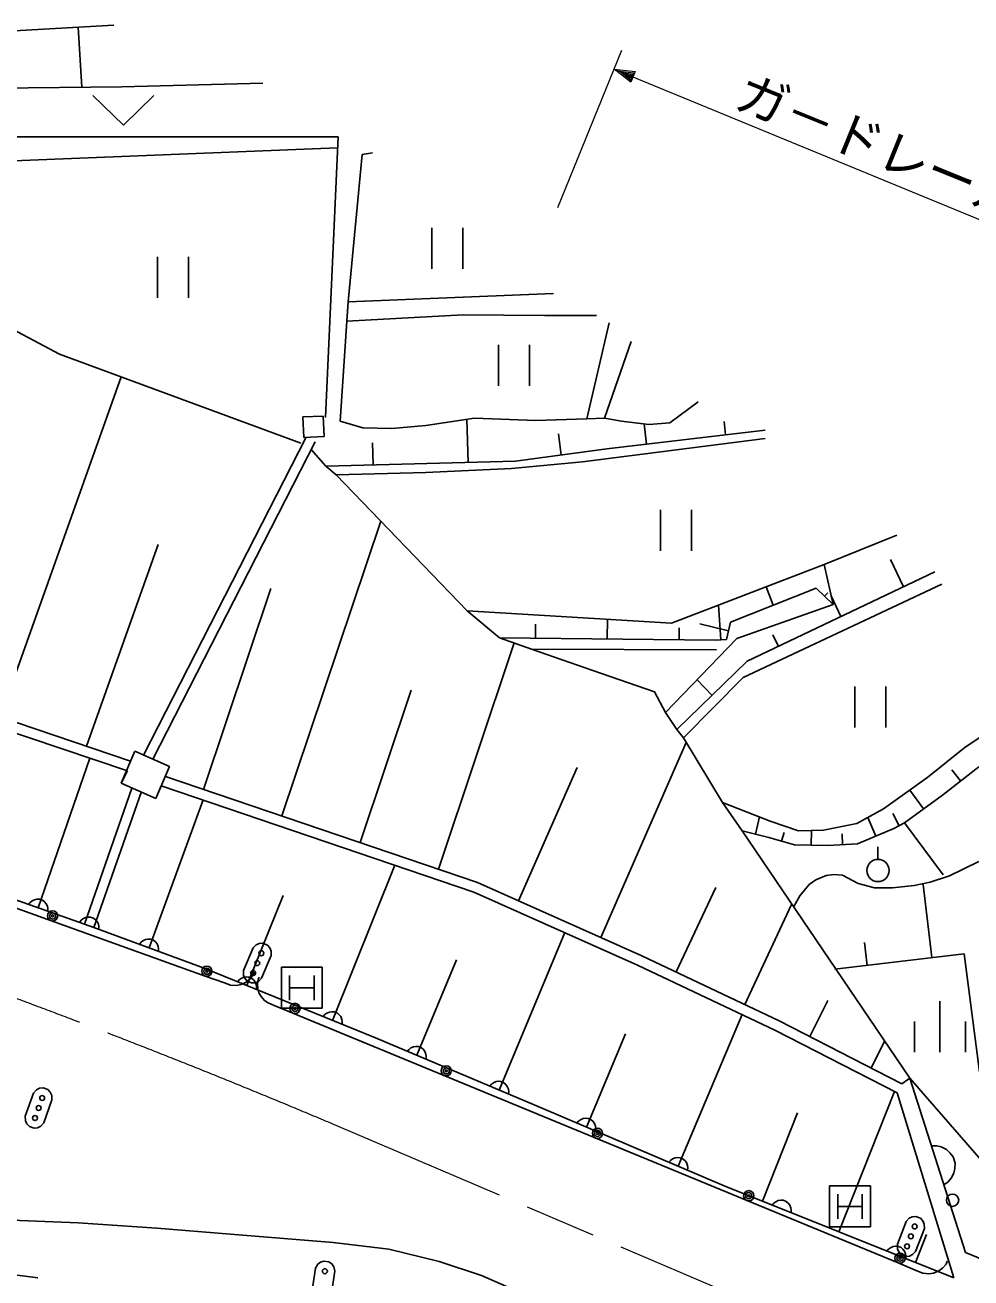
# Model space of a CAD drawing. Units: millimetres, scale not verified. Extents: x 40000 to 680000, y 20000 to 380000.
# Drawn here: x 411743 to 458179, y 274672 to 336150 of the extents above; entities that cross this region are included whole.
import ezdxf
from ezdxf.enums import TextEntityAlignment as Align

# ---------------------------------------------------------------- set-up
doc = ezdxf.new("R2010")
doc.units = ezdxf.units.MM
doc.header["$LTSCALE"] = 1000
doc.linetypes.add('CHAIN', pattern=[18.5, 12, -1.5, 3.5, -1.5])
for name, color, linetype, lineweight in [('S-BGD', 7, 'Continuous', 25), ('S-BMK', 2, 'CHAIN', 13), ('S-STR-HTXT', 7, 'Continuous', 13)]:
    doc.layers.add(name, color=color, linetype=linetype, lineweight=lineweight)
doc.styles.add('ＭＳ ゴシック', font='')
doc.styles.get('ＭＳ ゴシック').set_extended_font_data('MS Gothic')

msp = doc.modelspace()

# ---------------------------------------------------------------- linework, layer by layer
at = {"layer": 'S-BGD'}
for p, q in [((409142, 335753), (416096, 336150)), ((414357, 336051), (414524, 333099)), ((416490, 333120), (423415, 333301)), ((416490, 333120), (406562, 333012)), ((415073, 332691), (416573, 331242)), ((416573, 331242), (418073, 332691)), ((408183, 330667), (415602, 330667)), ((415602, 330667), (423451, 330667)), ((423451, 330667), (427107, 330667)), ((427107, 330667), (426498, 316889)), ((427083, 330124), (408398, 329369)), ((427612, 322575), (428286, 329801)), ((428286, 329801), (428802, 329880)), ((431714, 326196), (431714, 324183)), ((433234, 324183), (433234, 326196)), ((418245, 324784), (418245, 322771)), ((419765, 322771), (419765, 324784)), ((408194, 322777), (413432, 320008)), ((427612, 322575), (437687, 322974)), ((427533, 321617), (427612, 322575)), ((427215, 316707), (427533, 321617)), ((427533, 321617), (433245, 321936)), ((433245, 321936), (437251, 321896)), ((437251, 321896), (439790, 321896)), ((439314, 316827), (440424, 321537)), ((434988, 320454), (434988, 318441)), ((436508, 318441), (436508, 320454)), ((440186, 316866), (441495, 320619)), ((413432, 320008), (425285, 315641)), ((410523, 302195), (416469, 318889)), ((443399, 316627), (444788, 317665)), ((426383, 316965), (425385, 316923)), ((425385, 316923), (425427, 315917)), ((426425, 315959), (426383, 316965)), ((427215, 316707), (428326, 316387)), ((431420, 316507), (433800, 316866)), ((433492, 314691), (433439, 316812)), ((433800, 316866), (436815, 316747)), ((436815, 316747), (439314, 316827)), ((439314, 316827), (440186, 316866)), ((440186, 316866), (441019, 316707)), ((441019, 316707), (442368, 316547)), ((442368, 316547), (443399, 316627)), ((446136, 316038), (446059, 316704)), ((428326, 316387), (429754, 316347)), ((429754, 316347), (431420, 316507)), ((438064, 315050), (437927, 316088)), ((448080, 316268), (440305, 315349)), ((442249, 315579), (442133, 316575)), ((425541, 315922), (417560, 300328)), ((425985, 315692), (418004, 300098)), ((425427, 315917), (426425, 315959)), ((428832, 314571), (428804, 315653)), ((439115, 314711), (448080, 315868)), ((425796, 315322), (426501, 314511)), ((440305, 315349), (435823, 314751)), ((435823, 314751), (426501, 314511)), ((426501, 314511), (427017, 314072)), ((427017, 314072), (431420, 314192)), ((431420, 314192), (435625, 314391)), ((435625, 314391), (439115, 314711)), ((427017, 314072), (433443, 307405)), ((442938, 312358), (442938, 310345)), ((444458, 310345), (444458, 312358)), ((424350, 297341), (429205, 311802)), ((450976, 309681), (454534, 311118)), ((414760, 300762), (418286, 310661)), ((454864, 308590), (454232, 309931)), ((443479, 306807), (450976, 309681)), ((456398, 309321), (447195, 304930)), ((451412, 307725), (450976, 309681)), ((446997, 304132), (456755, 308723)), ((420509, 298647), (423815, 308497)), ((450579, 308523), (446374, 306846)), ((448477, 307685), (448122, 308587)), ((451412, 307725), (450579, 308523)), ((450995, 308124), (451154, 308292)), ((451797, 307126), (451320, 308139)), ((433443, 307405), (443479, 306807)), ((433443, 307405), (435030, 306088)), ((445898, 305988), (445778, 307688)), ((446680, 306048), (451412, 307725)), ((440325, 306028), (440336, 306994)), ((446374, 306846), (446176, 306008)), ((436795, 306068), (436802, 306750)), ((443855, 305988), (443862, 306568)), ((446275, 306427), (444877, 306762)), ((448729, 305662), (448460, 306234)), ((432033, 294728), (435760, 305829)), ((445621, 305968), (435030, 306088)), ((435030, 306088), (436604, 305529)), ((443189, 302415), (446680, 306048)), ((446176, 306008), (445621, 305968)), ((436604, 305529), (439622, 304483)), ((436604, 305529), (445688, 305489)), ((447195, 304930), (443744, 301577)), ((439622, 304483), (442652, 303438)), ((444062, 301178), (446997, 304132)), ((445470, 303254), (444733, 304022)), ((428192, 296035), (430704, 303519)), ((442652, 303438), (443189, 302415)), ((452478, 303698), (452478, 301685)), ((453998, 301685), (453998, 303698)), ((416925, 300030), (408544, 302864)), ((408380, 302388), (416766, 299553)), ((416766, 299553), (408380, 302388)), ((443189, 302415), (443744, 301577)), ((443744, 301577), (444062, 301178)), ((457889, 300717), (459396, 301715)), ((440004, 291383), (444204, 300943)), ((444062, 301178), (445989, 298002)), ((456064, 299240), (457889, 300717)), ((412391, 292831), (414931, 300174)), ((417136, 300515), (416455, 298947)), ((418837, 299767), (417136, 300515)), ((416766, 299553), (416455, 298947)), ((418157, 298199), (418837, 299767)), ((435971, 293178), (438847, 299725)), ((458563, 299759), (456778, 298362)), ((457670, 299060), (457248, 299607)), ((416455, 298947), (418157, 298199)), ((416455, 298947), (418157, 298199)), ((418157, 298199), (418428, 298823)), ((418428, 298823), (433773, 293606)), ((418428, 298823), (433773, 293606)), ((433954, 294075), (418588, 299300)), ((418588, 299300), (433954, 294075)), ((453882, 297683), (456064, 299240)), ((416992, 298711), (414656, 292038)), ((417464, 298544), (415127, 291870)), ((456778, 298362), (454914, 297004)), ((455846, 297683), (455180, 298609)), ((417829, 290871), (420480, 298126)), ((445989, 298002), (448329, 297084)), ((445989, 298002), (446941, 296605)), ((452573, 296964), (453882, 297683)), ((447595, 296446), (447799, 297292)), ((448329, 297084), (449717, 296605)), ((450947, 296645), (452573, 296964)), ((453505, 296346), (453120, 297265)), ((454656, 296865), (454337, 297460)), ((454914, 297004), (454398, 296725)), ((454914, 297004), (456818, 294449)), ((448250, 296286), (446941, 296605)), ((446941, 296605), (455185, 284479)), ((448884, 296106), (449005, 296537)), ((449717, 296605), (450947, 296645)), ((450332, 295907), (450350, 296626)), ((451879, 295927), (451850, 296462)), ((454398, 296725), (452613, 295966)), ((449519, 295927), (448250, 296286)), ((451145, 295887), (449519, 295927)), ((452613, 295966), (451145, 295887)), ((453613, 295212), (453613, 295828)), ((414656, 292038), (405598, 295210)), ((414656, 292038), (405598, 295210)), ((457122, 294407), (458562, 295108)), ((420586, 289487), (405290, 294965)), ((426842, 287307), (429896, 294924)), ((442020, 290486), (433954, 294075)), ((433954, 294075), (442020, 290486)), ((449785, 293427), (450233, 293973)), ((450233, 293973), (450558, 294205)), ((450558, 294205), (451066, 294412)), ((451066, 294412), (451471, 294473)), ((451471, 294473), (451870, 294432)), ((451870, 294432), (452646, 294031)), ((452646, 294031), (453438, 293820)), ((454327, 293819), (455390, 293933)), ((455390, 293933), (456177, 294095)), ((456262, 290390), (455838, 293985)), ((456177, 294095), (457122, 294407)), ((412327, 293258), (412213, 293234)), ((412454, 293256), (412327, 293258)), ((412605, 293203), (412454, 293256)), ((422634, 289016), (424407, 293439)), ((433773, 293606), (441813, 290028)), ((433773, 293606), (441813, 290028)), ((443706, 289687), (445648, 293836)), ((449479, 292895), (449785, 293427)), ((453438, 293820), (454327, 293819)), ((411996, 293097), (411919, 292996)), ((412086, 293172), (411996, 293097)), ((412213, 293234), (412086, 293172)), ((412705, 293126), (412605, 293203)), ((412780, 293036), (412705, 293126)), ((412841, 292907), (412780, 293036)), ((412865, 292793), (412841, 292907)), ((412864, 292665), (412865, 292793)), ((447078, 288089), (449372, 292990)), ((414498, 292222), (414420, 292121)), ((414587, 292297), (414498, 292222)), ((414715, 292358), (414587, 292297)), ((415127, 291870), (414656, 292038)), ((415127, 291870), (414656, 292038)), ((414829, 292382), (414715, 292358)), ((414956, 292379), (414829, 292382)), ((415107, 292326), (414956, 292379)), ((415206, 292248), (415107, 292326)), ((415281, 292157), (415206, 292248)), ((415342, 292029), (415281, 292157)), ((415365, 291914), (415342, 292029)), ((420530, 289871), (415127, 291870)), ((420530, 289871), (415127, 291870)), ((415363, 291787), (415365, 291914)), ((435018, 283893), (438234, 291621)), ((417438, 291144), (417359, 291044)), ((417529, 291217), (417438, 291144)), ((417657, 291277), (417529, 291217)), ((417772, 291299), (417657, 291277)), ((417898, 291295), (417772, 291299)), ((418049, 291240), (417898, 291295)), ((418147, 291160), (418049, 291240)), ((418221, 291069), (418147, 291160)), ((418280, 290939), (418221, 291069)), ((418302, 290824), (418280, 290939)), ((418298, 290697), (418302, 290824)), ((422468, 289753), (422934, 290866)), ((422934, 290866), (423085, 291020)), ((423085, 291020), (423242, 291084)), ((423242, 291084), (423421, 291096)), ((423421, 291096), (423642, 291002)), ((423642, 291002), (423758, 290866)), ((423758, 290866), (423822, 290708)), ((453089, 290010), (452956, 291134)), ((423819, 290491), (423353, 289378)), ((423822, 290708), (423819, 290491)), ((430970, 285600), (432920, 290284)), ((448764, 287289), (442020, 290486)), ((442020, 290486), (448764, 287289)), ((457849, 290579), (451502, 289821)), ((458603, 284791), (457849, 290579)), ((428947, 286453), (420530, 289871)), ((428947, 286453), (420530, 289871)), ((422464, 289536), (422468, 289753)), ((422994, 289693), (422940, 289542)), ((424331, 287906), (424331, 289919)), ((424331, 289919), (426331, 289919)), ((426331, 289919), (426331, 287906)), ((441813, 290028), (448544, 286837)), ((441813, 290028), (448544, 286837)), ((421528, 289150), (420586, 289487)), ((421829, 289042), (421528, 289150)), ((422120, 289024), (421829, 289042)), ((422349, 289070), (422120, 289024)), ((422252, 289302), (422170, 289205)), ((422345, 289372), (422252, 289302)), ((422476, 289428), (422345, 289372)), ((422604, 289192), (422349, 289070)), ((422528, 289378), (422464, 289536)), ((422591, 289446), (422476, 289428)), ((422645, 289241), (422528, 289378)), ((422717, 289438), (422591, 289446)), ((422784, 289341), (422604, 289192)), ((422866, 289147), (422645, 289241)), ((422865, 289378), (422717, 289438)), ((422940, 289542), (422784, 289341)), ((422962, 289296), (422865, 289378)), ((423044, 289159), (422866, 289147)), ((423032, 289202), (422962, 289296)), ((423087, 289071), (423032, 289202)), ((423202, 289223), (423044, 289159)), ((423106, 288955), (423087, 289071)), ((423098, 288828), (423106, 288955)), ((423156, 289122), (423195, 289324)), ((423176, 288853), (423156, 289122)), ((423195, 289324), (423240, 289436)), ((423353, 289378), (423202, 289223)), ((424731, 289517), (424731, 288309)), ((425931, 289517), (425931, 288309)), ((423226, 288658), (423176, 288853)), ((423329, 288485), (423226, 288658)), ((423505, 288282), (423329, 288485)), ((424731, 288913), (425931, 288913)), ((423675, 288168), (423505, 288282)), ((423971, 288046), (423675, 288168)), ((424897, 287665), (423971, 288046)), ((426331, 287906), (424331, 287906)), ((426684, 287719), (426554, 287663)), ((426799, 287737), (426684, 287719)), ((426925, 287730), (426799, 287737)), ((427074, 287669), (426925, 287730)), ((450269, 286518), (451161, 288280)), ((456657, 288260), (456657, 285744)), ((454601, 275410), (424897, 287665)), ((426461, 287593), (426379, 287496)), ((426554, 287663), (426461, 287593)), ((427170, 287587), (427074, 287669)), ((427240, 287493), (427170, 287587)), ((427296, 287362), (427240, 287493)), ((427314, 287246), (427296, 287362)), ((427306, 287119), (427314, 287246)), ((443810, 280150), (446948, 287594)), ((454787, 284203), (448764, 287289)), ((448764, 287289), (454787, 284203)), ((455407, 287254), (455407, 285744)), ((457907, 287254), (457907, 285744)), ((439298, 282077), (441225, 286649)), ((448544, 286837), (454560, 283755)), ((448544, 286837), (454560, 283755)), ((437041, 283040), (428947, 286453)), ((437041, 283040), (428947, 286453)), ((430592, 285890), (430509, 285794)), ((430686, 285959), (430592, 285890)), ((430817, 286013), (430686, 285959)), ((430933, 286030), (430817, 286013)), ((431059, 286021), (430933, 286030)), ((431206, 285958), (431059, 286021)), ((431302, 285875), (431206, 285958)), ((431371, 285780), (431302, 285875)), ((453281, 284975), (453942, 286282)), ((431424, 285648), (431371, 285780)), ((431441, 285532), (431424, 285648)), ((431432, 285405), (431441, 285532)), ((434640, 284184), (434557, 284088)), ((434734, 284253), (434640, 284184)), ((434865, 284307), (434734, 284253)), ((434980, 284324), (434865, 284307)), ((435106, 284314), (434980, 284324)), ((435254, 284252), (435106, 284314)), ((435349, 284168), (435254, 284252)), ((435418, 284074), (435349, 284168)), ((435472, 283942), (435418, 284074)), ((455185, 284479), (454787, 284203)), ((457911, 275920), (455185, 284479)), ((455185, 284479), (461128, 277621)), ((411754, 282605), (412160, 283742)), ((412160, 283742), (412302, 283904)), ((412302, 283904), (412456, 283977)), ((412456, 283977), (412634, 283999)), ((412634, 283999), (412859, 283917)), ((413063, 283416), (412658, 282279)), ((412859, 283917), (412983, 283787)), ((412983, 283787), (413055, 283632)), ((413055, 283632), (413063, 283416)), ((435488, 283826), (435472, 283942)), ((435479, 283699), (435488, 283826)), ((451700, 276930), (454426, 283824)), ((454560, 283755), (457333, 274673)), ((446066, 279187), (437041, 283040)), ((446066, 279187), (437041, 283040)), ((411762, 282389), (411754, 282605)), ((411834, 282234), (411762, 282389)), ((411958, 282104), (411834, 282234)), ((412658, 282279), (412515, 282117)), ((438921, 282369), (438837, 282273)), ((439015, 282438), (438921, 282369)), ((439146, 282491), (439015, 282438)), ((439262, 282508), (439146, 282491)), ((439388, 282497), (439262, 282508)), ((439535, 282435), (439388, 282497)), ((439630, 282350), (439535, 282435)), ((439699, 282255), (439630, 282350)), ((439752, 282124), (439699, 282255)), ((447944, 278435), (449663, 282780)), ((412184, 282023), (411958, 282104)), ((412361, 282044), (412184, 282023)), ((412515, 282117), (412361, 282044)), ((439768, 282007), (439752, 282124)), ((439758, 281880), (439768, 282007)), ((456496, 281155), (456243, 281158)), ((456723, 281101), (456496, 281155)), ((456975, 280971), (456723, 281101)), ((457150, 280816), (456975, 280971)), ((443433, 280442), (443350, 280347)), ((443528, 280511), (443433, 280442)), ((443659, 280565), (443528, 280511)), ((443774, 280581), (443659, 280565)), ((443900, 280571), (443774, 280581)), ((444048, 280508), (443900, 280571)), ((444142, 280424), (444048, 280508)), ((444211, 280329), (444142, 280424)), ((457299, 280611), (457150, 280816)), ((457397, 280304), (457299, 280611)), ((444264, 280197), (444211, 280329)), ((444280, 280081), (444264, 280197)), ((444270, 279954), (444280, 280081)), ((457211, 279568), (457341, 279821)), ((457341, 279821), (457394, 280049)), ((457394, 280049), (457397, 280304)), ((457333, 274673), (446066, 279187)), ((457333, 274673), (446066, 279187)), ((451241, 277173), (451241, 279186)), ((451241, 279186), (453241, 279186)), ((453241, 279186), (453241, 277173)), ((456853, 279241), (457058, 279391)), ((457058, 279391), (457211, 279568)), ((451641, 278783), (451641, 277575)), ((452841, 278783), (452841, 277575)), ((448500, 278342), (448418, 278245)), ((448593, 278413), (448500, 278342)), ((448722, 278470), (448593, 278413)), ((448838, 278488), (448722, 278470)), ((448964, 278481), (448838, 278488)), ((449112, 278422), (448964, 278481)), ((449209, 278340), (449112, 278422)), ((449280, 278246), (449209, 278340)), ((449336, 278116), (449280, 278246)), ((449355, 278000), (449336, 278116)), ((449347, 277873), (449355, 278000)), ((451641, 278179), (452841, 278179)), ((414352, 277383), (410662, 277530)), ((418211, 277115), (414352, 277383)), ((454566, 276322), (454997, 277449)), ((454997, 277449), (455143, 277608)), ((455143, 277608), (455298, 277678)), ((455298, 277678), (455476, 277695)), ((455476, 277695), (455700, 277608)), ((455700, 277608), (455821, 277475)), ((455821, 277475), (455890, 277319)), ((455890, 277319), (455893, 277103)), ((421828, 276822), (418211, 277115)), ((426876, 276406), (421828, 276822)), ((453241, 277173), (451241, 277173)), ((455455, 275426), (455999, 276799)), ((455893, 277103), (455462, 275975)), ((429595, 276089), (426876, 276406)), ((432071, 275478), (429595, 276089)), ((454133, 276085), (454052, 275988)), ((454226, 276156), (454133, 276085)), ((454356, 276213), (454226, 276156)), ((454471, 276232), (454356, 276213)), ((454597, 276224), (454471, 276232)), ((454569, 276105), (454566, 276322)), ((454638, 275949), (454569, 276105)), ((454746, 276165), (454597, 276224)), ((454843, 276083), (454746, 276165)), ((454913, 275989), (454843, 276083)), ((426111, 275343), (426248, 275444)), ((426248, 275444), (426419, 275499)), ((426419, 275499), (426656, 275462)), ((426656, 275462), (426802, 275358)), ((434158, 274794), (432071, 275478)), ((454758, 275816), (454638, 275949)), ((454982, 275730), (454758, 275816)), ((454969, 275859), (454913, 275989)), ((454988, 275743), (454969, 275859)), ((454981, 275616), (454988, 275743)), ((455160, 275747), (454982, 275730)), ((455315, 275816), (455160, 275747)), ((455462, 275975), (455315, 275816)), ((457016, 275501), (456955, 275352)), ((493782, 261162), (457911, 275920)), ((408221, 275234), (412372, 274672)), ((425820, 273963), (426002, 275156)), ((426002, 275156), (426111, 275343)), ((426951, 275009), (426768, 273816)), ((426802, 275358), (426902, 275221)), ((426902, 275221), (426951, 275009)), ((455526, 275028), (454601, 275410)), ((455822, 274906), (455526, 275028)), ((456112, 274874), (455822, 274906)), ((456342, 274909), (456112, 274874)), ((456603, 275019), (456342, 274909)), ((456790, 275159), (456603, 275019)), ((456955, 275352), (456790, 275159)), ((436537, 273744), (434158, 274794))]:
    msp.add_line(p, q, dxfattribs=at)
for centre, major_axis in [((453613, 294665), (0, 547)), ((413096, 292436), (0, 252)), ((413096, 292436), (0, 151)), ((413096, 292436), (0, 50.3)), ((423143, 290122), (0, 121)), ((423345, 290604), (0, 121)), ((420670, 289725), (0, 252)), ((420670, 289725), (0, 151)), ((420670, 289725), (0, 50.3)), ((422941, 289639), (0, 121)), ((424992, 287897), (0, 252)), ((424992, 287897), (0, 151)), ((424992, 287897), (0, 50.3)), ((432418, 284834), (0, 252)), ((432418, 284834), (0, 151)), ((432418, 284834), (0, 50.3)), ((412584, 283503), (0, 121)), ((412409, 283011), (0, 121)), ((412233, 282518), (0, 121)), ((439844, 281770), (0, 252)), ((439844, 281770), (0, 151)), ((439844, 281770), (0, 50.3)), ((447270, 278706), (0, 252)), ((447270, 278706), (0, 151)), ((447270, 278706), (0, 50.3)), ((457276, 278488), (0, 302)), ((455416, 277201), (0, 121)), ((455229, 276712), (0, 121)), ((455043, 276224), (0, 121)), ((454696, 275643), (0, 252)), ((454696, 275643), (0, 151)), ((454696, 275643), (0, 50.3)), ((426464, 275003), (0, 121))]:
    msp.add_ellipse(centre, major_axis=major_axis, ratio=0.993646, dxfattribs=at)
at = {"layer": 'S-BMK'}
msp.add_line((452047, 271478), (426934, 282185), dxfattribs=at)
msp.add_ellipse((283480, -61061), major_axis=(0, -372373), ratio=0.993646, start_param=2.74345, end_param=2.907418, dxfattribs=at)
at = {"layer": 'S-STR-HTXT'}
for p, q in [((437903, 327190), (441043, 334919)), ((440664, 333987), (441696, 333867)), ((441484, 333345), (440664, 333987)), ((440665, 333987), (474879, 319908)), ((440924, 333880), (441629, 333808)), ((441477, 333435), (440924, 333880)), ((441696, 333867), (441484, 333345)), ((441072, 333819), (441561, 333748)), ((441471, 333525), (441072, 333819)), ((441294, 333728), (441494, 333689)), ((441464, 333615), (441294, 333728)), ((441494, 333689), (441464, 333615)), ((441561, 333748), (441471, 333525)), ((441629, 333808), (441477, 333435))]:
    msp.add_line(p, q, dxfattribs=at)

# ---------------------------------------------------------------- texts
at = {"layer": 'S-STR-HTXT', "style": 'ＭＳ ゴシック'}
msp.add_text('ガ－ドレール', height=1833, rotation=337.873, dxfattribs=at).set_placement((446265, 331629), align=Align.BOTTOM_LEFT)

doc.saveas('drawing.dxf')
